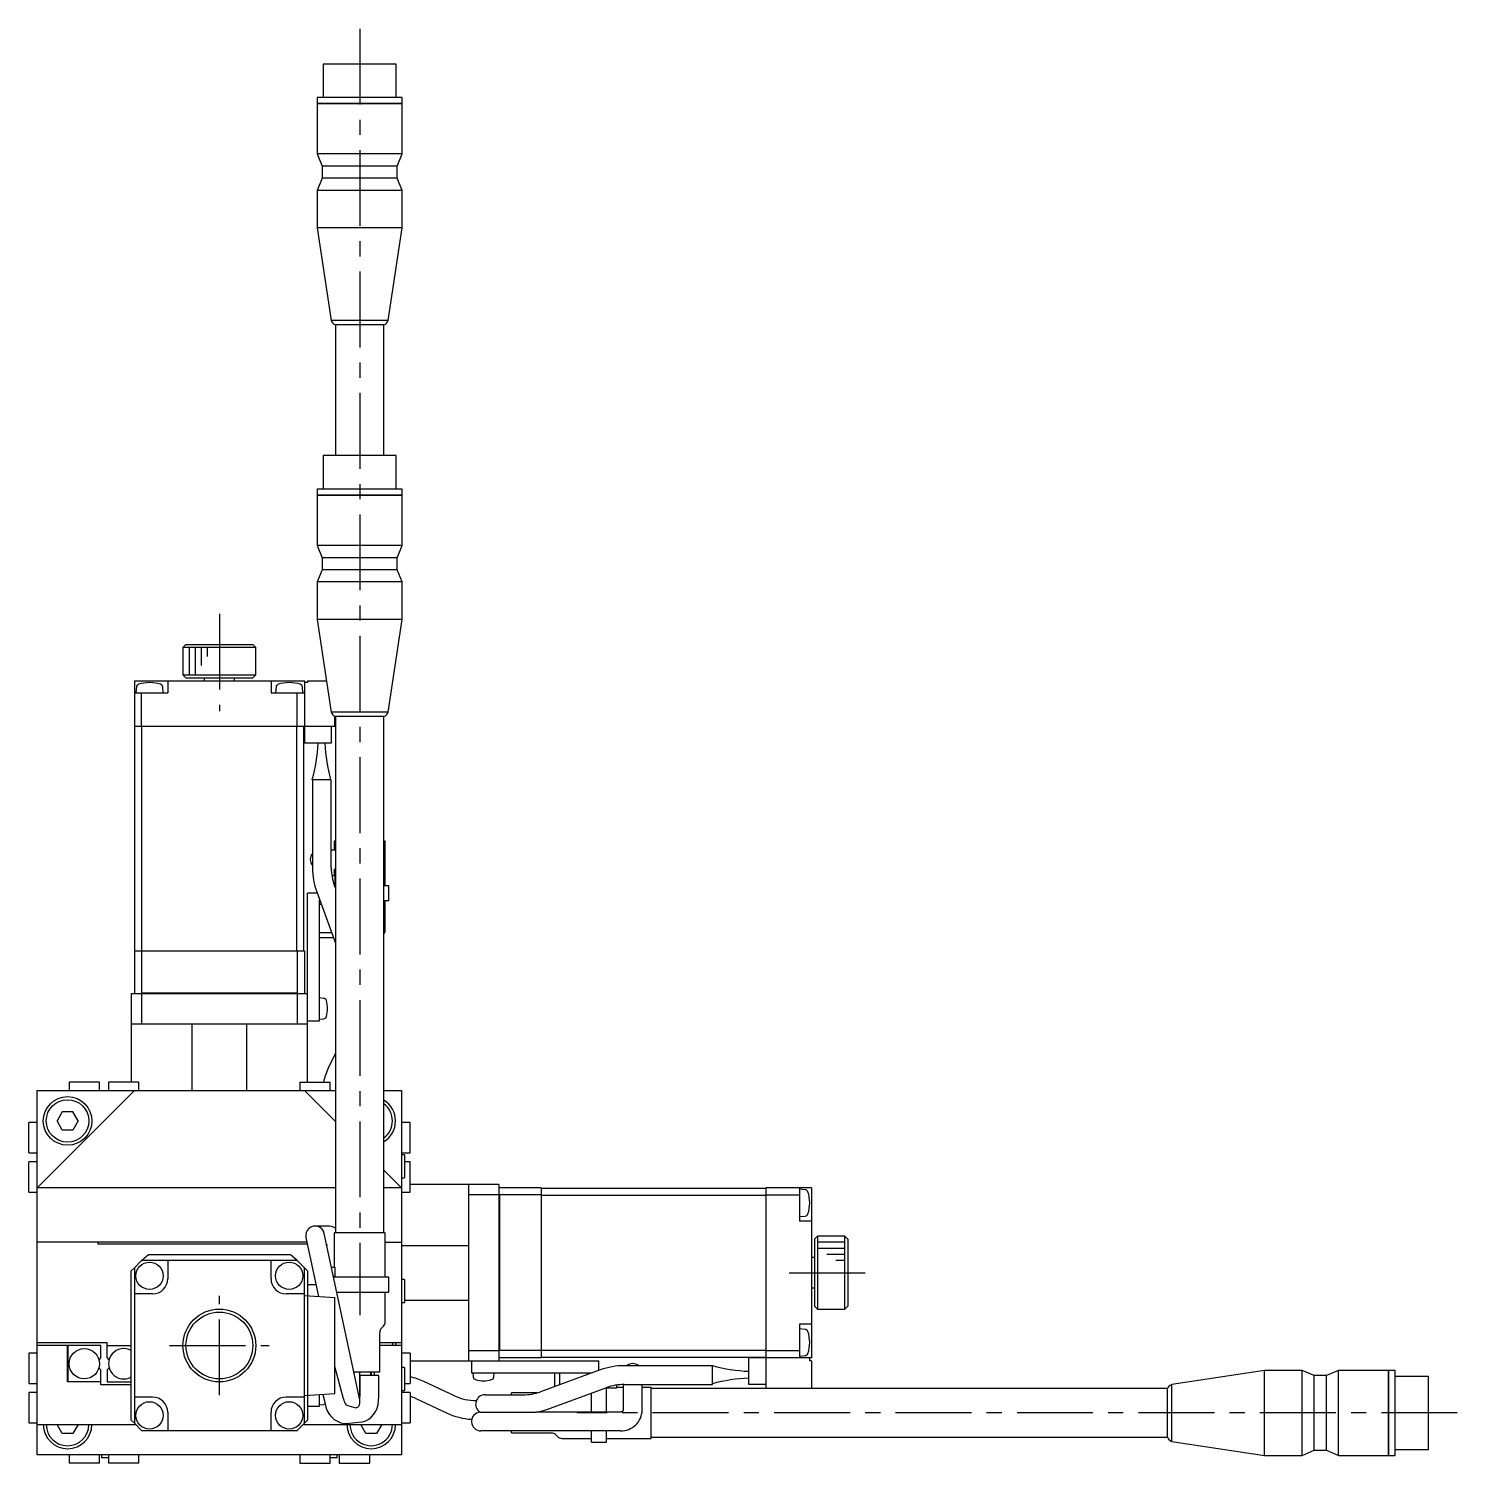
# Model space of a CAD drawing. Extents: x -587 to 419, y 17 to 772.
# Drawn here: x -336.3 to -101.1, y 535.2 to 771.6 of the extents above; entities that cross this region are included whole.
import ezdxf

# ---------------------------------------------------------------- set-up
doc = ezdxf.new("R2010")
doc.units = 0
doc.header["$LTSCALE"] = 10
doc.linetypes.add('CENTER', pattern=[2, 1.25, -0.25, 0.25, -0.25])
doc.layers.add('1', color=7, linetype='CONTINUOUS')

msp = doc.modelspace()

# ---------------------------------------------------------------- linework, layer by layer
at = {"layer": '1', "color": 4, "linetype": 'CENTER'}
for p, q in [((-281.805788, 771.554114), (-281.805788, 559.625978)), ((-304.905788, 675.187738), (-304.905788, 659.115659)), ((-211.062894, 566.639673), (-196.062894, 566.639673)), ((-304.905788, 546.439673), (-304.905788, 562.839673)), ((-313.105788, 554.639673), (-296.705788, 554.639673)), ((-101.062894, 543.539673), (-246.062894, 543.539673))]:
    msp.add_line(p, q, dxfattribs=at)
at = {"layer": '1', "color": 7, "linetype": 'CONTINUOUS'}
for p, q in [((-287.805786, 765.725461), (-287.805786, 760.22546)), ((-275.80579, 765.725461), (-287.805786, 765.725461)), ((-275.80579, 760.22546), (-275.80579, 765.725461)), ((-288.805787, 760.22546), (-288.805787, 759.225458)), ((-274.805789, 760.22546), (-288.805787, 760.22546)), ((-288.755787, 759.225458), (-288.805787, 759.175458)), ((-274.805789, 759.225458), (-288.805787, 759.225458)), ((-288.805787, 759.175458), (-288.805787, 750.918458)), ((-274.805789, 759.175458), (-288.805787, 759.175458)), ((-274.805789, 759.175458), (-274.855789, 759.225458)), ((-274.805789, 759.225458), (-274.805789, 760.22546)), ((-274.805789, 750.918458), (-274.805789, 759.175458)), ((-288.805787, 750.918458), (-287.955788, 748.918458)), ((-274.805789, 750.918458), (-288.805787, 750.918458)), ((-275.655788, 748.918458), (-274.805789, 750.918458)), ((-287.955788, 746.918458), (-288.805787, 744.918458)), ((-287.955788, 748.918458), (-287.955788, 746.918458)), ((-275.655788, 748.918458), (-287.955788, 748.918458)), ((-275.655788, 746.918458), (-287.955788, 746.918458)), ((-275.655788, 746.918458), (-275.655788, 748.918458)), ((-274.805789, 744.918458), (-275.655788, 746.918458)), ((-288.805787, 744.918458), (-288.805787, 738.725459)), ((-274.805789, 744.918458), (-288.805787, 744.918458)), ((-274.805789, 738.725459), (-274.805789, 744.918458)), ((-288.805787, 738.725459), (-286.490114, 723.491476)), ((-274.805789, 738.725459), (-288.805787, 738.725459)), ((-277.121462, 723.491476), (-274.805789, 738.725459)), ((-277.121462, 723.491476), (-286.490114, 723.491476)), ((-285.805788, 722.767803), (-285.805788, 701.225461)), ((-277.805788, 722.767803), (-285.805788, 722.767803)), ((-277.805788, 701.225461), (-277.805788, 722.767803)), ((-287.805786, 701.225461), (-287.805786, 695.72546)), ((-275.80579, 701.225461), (-287.805786, 701.225461)), ((-275.80579, 695.72546), (-275.80579, 701.225461)), ((-288.805787, 695.72546), (-288.805787, 694.725458)), ((-274.805789, 695.72546), (-288.805787, 695.72546)), ((-274.805789, 694.725458), (-274.805789, 695.72546)), ((-288.755787, 694.725458), (-288.805787, 694.675458)), ((-274.805789, 694.725458), (-288.805787, 694.725458)), ((-288.805787, 694.675458), (-288.805787, 686.418458)), ((-274.805789, 694.675458), (-288.805787, 694.675458)), ((-274.805789, 694.675458), (-274.855789, 694.725458)), ((-274.805789, 686.418458), (-274.805789, 694.675458)), ((-288.805787, 686.418458), (-287.955788, 684.418458)), ((-274.805789, 686.418458), (-288.805787, 686.418458)), ((-275.655788, 684.418458), (-274.805789, 686.418458)), ((-287.955788, 684.418458), (-287.955788, 682.418458)), ((-275.655788, 684.418458), (-287.955788, 684.418458)), ((-275.655788, 682.418458), (-275.655788, 684.418458)), ((-287.955788, 682.418458), (-288.805787, 680.418458)), ((-275.655788, 682.418458), (-287.955788, 682.418458)), ((-274.805789, 680.418458), (-275.655788, 682.418458)), ((-288.805787, 680.418458), (-288.805787, 674.225459)), ((-274.805789, 680.418458), (-288.805787, 680.418458)), ((-274.805789, 674.225459), (-274.805789, 680.418458)), ((-288.805787, 674.225459), (-286.490113, 658.991477)), ((-274.805789, 674.225459), (-288.805787, 674.225459)), ((-277.121462, 658.991477), (-274.805789, 674.225459)), ((-310.405788, 670.139673), (-310.905788, 669.639673)), ((-298.905788, 669.639673), (-310.905788, 669.639673)), ((-310.905788, 669.639673), (-310.905788, 665.139673)), ((-310.405788, 670.139673), (-299.405788, 670.139673)), ((-298.905788, 669.639673), (-299.405788, 670.139673)), ((-298.905788, 665.139673), (-298.905788, 669.639673)), ((-318.905788, 664.139673), (-290.905788, 664.139673)), ((-318.905788, 664.139673), (-318.905788, 656.639673)), ((-313.405787, 664.139673), (-313.405787, 662.139673)), ((-310.905788, 665.139673), (-298.905788, 665.139673)), ((-310.905788, 665.139673), (-310.405788, 664.639673)), ((-310.405788, 664.639673), (-299.405788, 664.639673)), ((-307.405788, 664.639673), (-307.405788, 664.139673)), ((-302.405788, 664.139673), (-302.405788, 664.639673)), ((-299.405788, 664.639673), (-298.905788, 665.139673)), ((-296.405788, 664.139673), (-296.405788, 662.139673)), ((-290.905788, 664.139673), (-290.905788, 653.839673)), ((-290.405788, 664.139673), (-287.272676, 664.139673)), ((-290.405788, 664.139673), (-290.405788, 663.839673)), ((-318.905787, 662.139673), (-313.405787, 662.139673)), ((-318.569587, 663.124952), (-318.655787, 662.139673)), ((-317.705787, 656.639673), (-317.705787, 662.139673)), ((-314.155787, 662.139673), (-314.241988, 663.124952)), ((-296.405787, 662.139673), (-290.905787, 662.139673)), ((-295.569587, 663.124952), (-295.655787, 662.139673)), ((-292.105787, 656.639673), (-292.105787, 662.139673)), ((-291.155787, 662.139673), (-291.241988, 663.124952)), ((-290.405788, 663.839673), (-290.905788, 663.839673)), ((-277.121462, 658.991477), (-286.490113, 658.991477)), ((-285.905788, 656.639673), (-285.905788, 658.303764)), ((-285.805788, 658.267803), (-285.805788, 573.225459)), ((-277.805788, 658.267803), (-285.805788, 658.267803)), ((-277.805788, 573.225459), (-277.805788, 658.267803)), ((-318.905788, 656.639673), (-285.905788, 656.639673)), ((-318.805788, 619.639673), (-318.805788, 656.639673)), ((-317.664366, 619.639673), (-317.664366, 656.639673)), ((-292.147209, 619.639673), (-292.147209, 656.639673)), ((-291.005787, 619.639673), (-291.005787, 656.639673)), ((-286.505788, 656.639673), (-286.505788, 653.839673)), ((-286.505788, 653.839673), (-290.905788, 653.839673)), ((-286.480788, 647.839673), (-289.605788, 647.839673)), ((-289.580788, 647.839673), (-289.580788, 633.302943)), ((-286.480788, 633.302943), (-286.480788, 647.839673)), ((-285.805788, 636.252751), (-286.480788, 636.252751)), ((-285.805788, 637.725459), (-286.005788, 637.725459)), ((-286.005788, 637.725459), (-286.005788, 636.252751)), ((-277.605788, 637.725459), (-277.805788, 637.725459)), ((-277.605788, 630.389673), (-277.605788, 637.725459)), ((-286.385825, 632.039673), (-285.905788, 632.039673)), ((-286.005788, 633.152751), (-286.005788, 632.039673)), ((-285.905788, 632.039673), (-285.905788, 630.389673)), ((-288.806735, 629.139673), (-290.405788, 629.139673)), ((-290.405788, 598.039673), (-290.405788, 629.139673)), ((-288.884238, 629.35261), (-285.805788, 620.894639)), ((-286.016202, 630.539673), (-285.905788, 630.539673)), ((-285.975788, 630.539673), (-285.975788, 630.425535)), ((-285.805788, 629.958433), (-285.97119, 630.412872)), ((-285.805788, 630.389673), (-285.962746, 630.389673)), ((-277.005788, 630.389673), (-277.805788, 630.389673)), ((-277.005788, 627.889673), (-277.005788, 630.389673)), ((-288.405788, 608.139673), (-288.405788, 628.03808)), ((-288.405788, 627.739673), (-288.297176, 627.739673)), ((-288.405788, 627.324352), (-288.146012, 627.324352)), ((-277.005788, 627.889673), (-277.805788, 627.889673)), ((-277.605788, 623.039673), (-277.605788, 627.889673)), ((-288.405788, 622.656918), (-286.447205, 622.656918)), ((-288.405788, 621.839673), (-286.149752, 621.839673)), ((-318.905788, 619.639673), (-318.905788, 612.639673)), ((-318.905787, 619.639673), (-290.905787, 619.639673)), ((-317.705787, 619.639673), (-317.705787, 612.739673)), ((-292.105787, 619.639673), (-292.105787, 612.739673)), ((-290.905787, 619.639673), (-290.905787, 612.639673)), ((-319.405788, 612.639673), (-319.405788, 598.039673)), ((-319.405787, 612.639673), (-290.405787, 612.639673)), ((-317.805787, 612.639673), (-317.705787, 612.739673)), ((-317.75102, 612.639673), (-317.75102, 607.639673)), ((-317.705787, 612.739673), (-292.105787, 612.739673)), ((-292.105787, 612.739673), (-292.005787, 612.639673)), ((-292.060555, 607.639673), (-292.060555, 612.639673)), ((-287.723, 611.829937), (-288.405788, 611.889673)), ((-319.405788, 607.639673), (-290.405787, 607.639673)), ((-309.405788, 596.639673), (-309.405788, 607.639673)), ((-300.405788, 596.639673), (-300.405788, 607.639673)), ((-290.405788, 608.139673), (-288.405788, 608.139673)), ((-288.405788, 608.389673), (-287.723, 608.449409)), ((-285.805788, 602.808441), (-286.973643, 600.303967)), ((-324.655788, 598.039673), (-329.655788, 598.039673)), ((-329.655788, 598.039673), (-329.655788, 596.639673)), ((-324.655788, 596.639673), (-324.655788, 598.039673)), ((-318.155788, 598.039673), (-323.155788, 598.039673)), ((-323.155788, 598.039673), (-323.155788, 596.639673)), ((-318.155788, 596.639673), (-318.155788, 598.039673)), ((-291.655788, 598.039673), (-286.655788, 598.039673)), ((-291.655788, 598.039673), (-291.655788, 596.639673)), ((-286.655788, 596.639673), (-286.655788, 598.039673)), ((-334.905788, 580.639673), (-318.905788, 596.639673)), ((-334.905788, 596.639673), (-285.805788, 596.639673)), ((-334.905788, 536.639673), (-334.905788, 596.639673)), ((-290.905788, 596.639673), (-285.805788, 591.539673)), ((-277.805788, 596.639673), (-274.905788, 596.639673)), ((-274.905788, 596.639673), (-274.905788, 536.639673)), ((-334.905788, 591.389673), (-336.305788, 591.389673)), ((-336.305788, 586.389673), (-336.305788, 591.389673)), ((-330.771813, 593.139673), (-331.637839, 591.639673)), ((-330.771813, 590.139673), (-331.637839, 591.639673)), ((-329.039762, 593.139673), (-330.771813, 593.139673)), ((-328.173737, 591.639673), (-329.039762, 593.139673)), ((-328.173737, 591.639673), (-329.039762, 590.139673)), ((-273.505788, 591.389673), (-274.905788, 591.389673)), ((-273.505788, 586.389673), (-273.505788, 591.389673)), ((-329.039762, 590.139673), (-330.771813, 590.139673)), ((-336.305788, 586.389673), (-334.905788, 586.389673)), ((-274.905788, 586.389673), (-273.505788, 586.389673)), ((-336.305788, 579.889673), (-336.305788, 584.889673)), ((-334.905788, 584.889673), (-336.305788, 584.889673)), ((-274.405788, 586.039673), (-274.905788, 586.039673)), ((-274.405788, 586.039673), (-274.405788, 582.239673)), ((-273.505788, 584.889673), (-274.405788, 584.889673)), ((-273.505788, 579.889673), (-273.505788, 584.889673)), ((-277.805788, 583.539673), (-274.905788, 580.639673)), ((-274.905788, 582.239673), (-274.405788, 582.239673)), ((-336.305788, 579.889673), (-334.905788, 579.889673)), ((-285.805788, 580.639673), (-334.905788, 580.639673)), ((-274.905788, 580.639673), (-277.805788, 580.639673)), ((-274.905788, 579.889673), (-273.505788, 579.889673)), ((-258.905788, 581.139673), (-273.505788, 581.139673)), ((-263.905788, 581.139673), (-263.905788, 552.139673)), ((-258.905788, 579.484905), (-263.905788, 579.484905)), ((-258.905788, 581.139673), (-258.905788, 552.139673)), ((-251.905788, 580.639673), (-258.905788, 580.639673)), ((-258.905788, 579.539672), (-258.805788, 579.439672)), ((-251.905788, 579.439672), (-258.805788, 579.439672)), ((-258.805788, 579.439672), (-258.805788, 553.839672)), ((-251.905788, 580.639672), (-251.905788, 552.639672)), ((-251.905788, 580.539673), (-214.905788, 580.539673)), ((-251.905788, 579.398251), (-214.905788, 579.398251)), ((-207.405788, 580.639673), (-214.905788, 580.639673)), ((-214.905788, 580.639673), (-214.905788, 547.639673)), ((-214.905788, 579.439672), (-209.405788, 579.439672)), ((-209.405788, 580.639672), (-209.405788, 575.139672)), ((-208.420508, 580.303472), (-209.405788, 580.389673)), ((-207.405788, 580.639673), (-207.405788, 552.639673)), ((-287.087758, 574.319975), (-289.141949, 574.319975)), ((-209.405788, 575.889673), (-208.420508, 575.975873)), ((-207.405788, 575.139672), (-209.405788, 575.139672)), ((-290.658078, 572.447712), (-288.592064, 562.727882)), ((-281.804295, 545.704105), (-287.62582, 573.092238)), ((-286.005788, 573.225459), (-286.005788, 567.539673)), ((-277.605788, 573.225459), (-286.005788, 573.225459)), ((-277.605788, 565.889673), (-277.605788, 573.225459)), ((-206.405788, 572.639673), (-206.905788, 572.139673)), ((-206.905788, 572.139673), (-206.905788, 561.139673)), ((-206.405788, 572.639673), (-206.405788, 560.639673)), ((-201.905788, 572.639673), (-206.405788, 572.639673)), ((-201.905788, 560.639673), (-201.905788, 572.639673)), ((-201.405788, 572.139673), (-201.905788, 572.639673)), ((-201.405788, 572.139673), (-201.405788, 561.139673)), ((-290.486324, 571.639673), (-334.905788, 571.639673)), ((-324.905788, 571.639673), (-324.905788, 571.339673)), ((-290.422557, 571.339673), (-324.905788, 571.339673)), ((-317.705788, 568.639673), (-316.567692, 569.639673)), ((-316.567692, 569.639673), (-293.243884, 569.639673)), ((-292.105788, 568.639673), (-293.243884, 569.639673)), ((-287.227858, 571.219975), (-287.087758, 571.219975)), ((-277.605788, 571.639673), (-274.905788, 571.639673)), ((-274.905788, 571.139673), (-263.905788, 571.139673)), ((-319.405788, 566.917702), (-318.905788, 567.439673)), ((-317.705788, 568.639673), (-318.905788, 567.439673)), ((-318.905788, 567.439673), (-318.905788, 541.839673)), ((-292.105788, 568.639673), (-317.705788, 568.639673)), ((-313.405788, 568.639673), (-313.405788, 565.639673)), ((-296.405788, 565.639673), (-296.405788, 568.639673)), ((-290.905788, 567.439673), (-292.105788, 568.639673)), ((-290.405788, 566.917702), (-290.905788, 567.439673)), ((-290.905788, 541.839673), (-290.905788, 567.439673)), ((-286.445586, 567.539673), (-285.905788, 567.539673)), ((-285.905788, 567.539673), (-285.905788, 565.889673)), ((-206.905788, 569.139673), (-207.405788, 569.139673)), ((-319.405788, 542.361644), (-319.405788, 566.917702)), ((-290.405788, 566.917702), (-290.405788, 542.361644)), ((-286.126751, 566.039673), (-285.905788, 566.039673)), ((-277.005788, 565.889673), (-286.094868, 565.889673)), ((-285.975788, 566.039673), (-285.975788, 565.889673)), ((-277.005788, 563.389673), (-277.005788, 565.889673)), ((-274.405788, 565.539673), (-274.905788, 565.539673)), ((-274.405788, 565.539673), (-274.405788, 561.739673)), ((-315.905788, 563.139673), (-318.905788, 563.139673)), ((-290.905788, 563.139673), (-293.905788, 563.139673)), ((-290.905788, 562.889673), (-285.905788, 562.540043)), ((-288.998428, 564.639673), (-290.405788, 564.639673)), ((-285.905788, 546.739307), (-285.905788, 562.540039)), ((-277.005788, 563.389673), (-285.563476, 563.389673)), ((-277.605788, 558.539673), (-277.605788, 563.389673)), ((-207.405788, 564.139673), (-206.905788, 564.139673)), ((-274.905788, 561.739673), (-274.405788, 561.739673)), ((-274.405788, 562.139673), (-263.905788, 562.139673)), ((-206.905788, 561.139673), (-206.405788, 560.639673)), ((-206.405788, 560.639673), (-201.905788, 560.639673)), ((-201.905788, 560.639673), (-201.405788, 561.139673)), ((-278.212895, 557.518353), (-277.898681, 557.832566)), ((-207.405788, 558.139673), (-209.405788, 558.139673)), ((-209.405788, 558.139672), (-209.405788, 552.639672)), ((-278.505788, 550.225459), (-278.505788, 556.811246)), ((-208.420508, 557.303472), (-209.405788, 557.389673)), ((-336.305788, 553.389673), (-336.305788, 548.389673)), ((-334.905788, 553.389673), (-336.305788, 553.389673)), ((-334.905788, 555.139673), (-323.405788, 555.139673)), ((-324.405788, 554.639673), (-334.905788, 554.639673)), ((-329.905788, 548.639673), (-329.905788, 554.639673)), ((-329.855788, 554.639673), (-329.855788, 548.689673)), ((-324.405788, 552.642275), (-324.405788, 554.639673)), ((-323.405788, 552.642275), (-323.405788, 555.139673)), ((-323.405788, 554.639673), (-319.405788, 554.639673)), ((-319.405788, 554.589673), (-323.405788, 554.589673)), ((-278.505788, 555.139673), (-274.905788, 555.139673)), ((-274.905788, 554.639673), (-278.505788, 554.639673)), ((-276.405788, 555.139673), (-276.405788, 554.639673)), ((-275.905788, 555.139673), (-275.905788, 554.639673)), ((-273.505788, 553.389673), (-274.905788, 553.389673)), ((-273.505788, 553.389673), (-273.505788, 548.389673)), ((-263.905788, 553.79444), (-258.905788, 553.79444)), ((-258.805788, 553.839672), (-258.905788, 553.739672)), ((-251.905788, 553.839672), (-258.805788, 553.839672)), ((-251.905788, 553.881094), (-214.905788, 553.881094)), ((-214.905788, 553.839672), (-209.405788, 553.839672)), ((-209.405788, 552.889673), (-208.420508, 552.975873)), ((-324.405788, 552.642275), (-324.745323, 552.30274)), ((-324.405788, 550.637071), (-324.745323, 550.976606)), ((-324.405788, 548.139673), (-324.405788, 550.637071)), ((-323.066253, 552.30274), (-323.405788, 552.642275)), ((-323.066253, 550.976606), (-323.405788, 550.637071)), ((-323.405788, 550.637071), (-323.405788, 548.639673)), ((-284.480147, 545.884423), (-285.905788, 551.204985)), ((-274.405788, 551.039673), (-274.905788, 551.039673)), ((-274.405788, 551.039673), (-274.405788, 547.239673)), ((-273.505788, 552.139673), (-242.405788, 552.139673)), ((-263.405788, 552.139673), (-263.405788, 550.139673)), ((-251.905788, 552.639672), (-258.905788, 552.639672)), ((-242.192851, 550.618123), (-252.034684, 547.035988)), ((-251.905788, 552.739672), (-214.905788, 552.739672)), ((-242.405788, 550.54062), (-242.405788, 552.139673)), ((-223.705788, 551.314673), (-238.242518, 551.314673)), ((-223.705788, 548.214673), (-223.705788, 551.339673)), ((-217.705788, 548.239673), (-217.705788, 552.639673)), ((-207.405788, 552.639673), (-217.705788, 552.639673)), ((-207.705788, 552.139673), (-207.705788, 552.639673)), ((-207.405788, 552.139673), (-207.705788, 552.139673)), ((-207.405788, 552.139673), (-207.405788, 547.639673)), ((-336.305788, 548.389673), (-334.905788, 548.389673)), ((-329.855788, 548.689673), (-329.905788, 548.639673)), ((-324.405788, 548.639673), (-329.905788, 548.639673)), ((-329.855788, 548.689673), (-324.405788, 548.689673)), ((-323.405788, 548.639673), (-319.405788, 548.639673)), ((-278.505788, 550.225459), (-282.765336, 550.225459)), ((-281.770422, 545.381842), (-281.770422, 550.225459)), ((-281.770422, 548.689673), (-281.755788, 548.689673)), ((-281.755788, 548.639673), (-281.770422, 548.639673)), ((-278.655788, 549.725459), (-281.755788, 549.725459)), ((-281.755788, 549.725459), (-281.755788, 546.590984)), ((-279.955788, 549.725459), (-279.955788, 550.225459)), ((-279.905788, 550.225459), (-279.905788, 549.725459)), ((-279.405788, 550.225459), (-279.405788, 549.725459)), ((-278.655788, 546.590984), (-278.655788, 549.725459)), ((-274.405788, 548.389673), (-273.505788, 548.389673)), ((-266.196888, 546.35519), (-271.241493, 548.707528)), ((-263.405788, 550.139673), (-243.50738, 550.139673)), ((-263.155788, 550.139673), (-263.096052, 549.456885)), ((-259.715524, 549.456885), (-259.655788, 550.139673)), ((-249.705788, 550.139673), (-249.705788, 547.883637)), ((-248.888543, 550.139673), (-248.888543, 548.18109)), ((-244.221109, 550.139673), (-244.221109, 549.879897)), ((-243.805788, 550.139673), (-243.805788, 550.031061)), ((-132.820001, 550.539672), (-148.053984, 548.223999)), ((-126.627002, 550.539672), (-132.820001, 550.539672)), ((-132.820001, 536.539674), (-132.820001, 550.539672)), ((-124.627002, 549.689673), (-126.627002, 550.539672)), ((-126.627002, 536.539674), (-126.627002, 550.539672)), ((-122.627002, 549.689673), (-124.627002, 549.689673)), ((-124.627002, 537.389673), (-124.627002, 549.689673)), ((-120.627002, 550.539672), (-122.627002, 549.689673)), ((-122.627002, 537.389673), (-122.627002, 549.689673)), ((-112.370002, 550.539672), (-120.627002, 550.539672)), ((-120.627002, 536.539674), (-120.627002, 550.539672)), ((-112.320002, 550.489672), (-112.370002, 550.539672)), ((-112.370002, 536.539674), (-112.370002, 550.539672)), ((-111.32, 550.539672), (-112.320002, 550.539672)), ((-112.320002, 536.539674), (-112.320002, 550.539672)), ((-111.32, 536.539674), (-111.32, 550.539672)), ((-105.819999, 549.539671), (-111.32, 549.539671)), ((-105.819999, 537.539675), (-105.819999, 549.539671)), ((-334.905788, 546.889673), (-336.305788, 546.889673)), ((-336.305788, 546.889673), (-336.305788, 541.889673)), ((-319.405788, 548.139673), (-324.405788, 548.139673)), ((-315.905788, 546.139673), (-318.905788, 546.139673)), ((-290.905788, 546.139673), (-293.905788, 546.139673)), ((-290.905788, 546.389673), (-285.905788, 546.739307)), ((-288.405788, 544.639673), (-288.405788, 546.56449)), ((-287.881549, 546.601148), (-287.474517, 545.082083)), ((-281.755788, 546.590984), (-281.770281, 546.219997)), ((-274.905788, 547.239673), (-274.405788, 547.239673)), ((-273.505788, 546.889673), (-274.905788, 546.889673)), ((-273.505788, 546.889673), (-273.505788, 541.889673)), ((-272.55161, 545.897974), (-267.507004, 543.545636)), ((-261.161484, 546.526391), (-254.924754, 546.526391)), ((-252.64521, 546.839673), (-256.820001, 546.839673)), ((-256.820001, 546.526391), (-256.820001, 546.839673)), ((-250.974422, 544.122941), (-241.132588, 547.705075)), ((-243.655788, 543.684105), (-243.655788, 546.786706)), ((-241.155788, 543.684105), (-241.155788, 547.696631)), ((-239.505788, 547.639673), (-241.155788, 547.639673)), ((-241.005788, 547.709673), (-241.119925, 547.709673)), ((-241.005788, 547.750087), (-241.005788, 547.639673)), ((-239.505788, 548.11971), (-239.505788, 547.639673)), ((-238.39271, 547.739673), (-239.505788, 547.739673)), ((-238.39271, 548.213338), (-238.39271, 544.01349)), ((-238.242518, 548.214673), (-223.705788, 548.214673)), ((-235.29271, 544.01349), (-235.29271, 548.214673)), ((-233.820001, 547.739673), (-235.29271, 547.739673)), ((-233.820001, 539.339673), (-233.820001, 547.739673)), ((-148.777658, 547.539673), (-233.820001, 547.539673)), ((-214.905788, 548.239673), (-217.705788, 548.239673)), ((-214.905788, 547.639673), (-207.405788, 547.639673)), ((-148.777658, 539.539673), (-148.777658, 547.539673)), ((-148.053984, 538.855347), (-148.053984, 548.223999)), ((-313.405788, 543.639673), (-313.405788, 540.639673)), ((-296.405788, 540.639673), (-296.405788, 543.639673)), ((-290.405788, 544.639673), (-288.405788, 544.639673)), ((-288.405788, 544.889673), (-287.723, 544.949409)), ((-283.949648, 544.784326), (-284.01957, 544.859838)), ((-283.933336, 544.830478), (-284.0101, 544.848313)), ((-282.349757, 544.39398), (-282.460129, 544.388604)), ((-282.213696, 544.425923), (-282.349757, 544.39398)), ((-282.120674, 544.470811), (-282.213696, 544.425923)), ((-282.039851, 544.533883), (-282.120674, 544.470811)), ((-281.959632, 544.639717), (-282.039851, 544.533883)), ((-281.710093, 545.136905), (-281.791175, 545.129045)), ((-262.595993, 545.56349), (-262.625763, 545.56349)), ((-262.004432, 543.675645), (-261.975918, 543.67837)), ((-261.975918, 543.67837), (-259.84271, 543.655425)), ((-259.84271, 543.655425), (-259.161484, 543.642088)), ((-259.161484, 543.642088), (-254.924754, 543.642088)), ((-254.924754, 543.642088), (-252.80767, 543.684105)), ((-238.84271, 543.684105), (-252.80777, 543.684105)), ((-238.837513, 543.684128), (-238.84271, 543.684105)), ((-238.821211, 543.684505), (-238.837513, 543.684128)), ((-238.803979, 543.685404), (-238.821211, 543.684505)), ((-238.786759, 543.686821), (-238.803979, 543.685404)), ((-238.769565, 543.688758), (-238.786759, 543.686821)), ((-238.752411, 543.691219), (-238.769565, 543.688758)), ((-238.735312, 543.694208), (-238.752411, 543.691219)), ((-238.718281, 543.697729), (-238.735312, 543.694208)), ((-238.701335, 543.701788), (-238.718281, 543.697729)), ((-238.684487, 543.706389), (-238.701335, 543.701788)), ((-238.667753, 543.711541), (-238.684487, 543.706389)), ((-238.651149, 543.717252), (-238.667753, 543.711541)), ((-238.634691, 543.72353), (-238.651149, 543.717252)), ((-238.618397, 543.730386), (-238.634691, 543.72353)), ((-238.602283, 543.737834), (-238.618397, 543.730386)), ((-238.586369, 543.745888), (-238.602283, 543.737834)), ((-238.570674, 543.754566), (-238.586369, 543.745888)), ((-238.555219, 543.76389), (-238.570674, 543.754566)), ((-238.540025, 543.773887), (-238.555219, 543.76389)), ((-238.525115, 543.784589), (-238.540025, 543.773887)), ((-238.510516, 543.796038), (-238.525115, 543.784589)), ((-238.496254, 543.808288), (-238.510516, 543.796038)), ((-238.482405, 543.821366), (-238.496254, 543.808288)), ((-238.470389, 543.833837), (-238.482405, 543.821366)), ((-238.458824, 543.847037), (-238.470389, 543.833837)), ((-238.447755, 543.861038), (-238.458824, 543.847037)), ((-238.437234, 543.875938), (-238.447755, 543.861038)), ((-238.427326, 543.89188), (-238.437234, 543.875938)), ((-238.41812, 543.909075), (-238.427326, 543.89188)), ((-238.409748, 543.927854), (-238.41812, 543.909075)), ((-238.402427, 543.948748), (-238.409748, 543.927854)), ((-238.396564, 543.972692), (-238.402427, 543.948748)), ((-238.393046, 544.001448), (-238.396564, 543.972692)), ((-238.39271, 544.01349), (-238.393046, 544.001448)), ((-336.305788, 541.889673), (-334.905788, 541.889673)), ((-334.905788, 541.639673), (-318.762194, 541.639673)), ((-330.771813, 540.139673), (-331.637839, 541.639673)), ((-328.173737, 541.639673), (-329.039762, 540.139673)), ((-318.905788, 541.839673), (-319.405788, 542.361644)), ((-318.905788, 541.839673), (-317.705788, 540.639673)), ((-292.105788, 540.639673), (-290.905788, 541.839673)), ((-291.049381, 541.639673), (-274.905788, 541.639673)), ((-290.905788, 541.839673), (-290.405788, 542.361644)), ((-284.2934, 541.780397), (-284.163828, 541.785444)), ((-284.163828, 541.785444), (-284.10006, 541.790703)), ((-284.10006, 541.790703), (-281.410996, 542.051367)), ((-280.771813, 540.139673), (-281.637839, 541.639673)), ((-281.410996, 542.051367), (-281.388441, 542.05367)), ((-278.173737, 541.639673), (-279.039762, 540.139673)), ((-274.905788, 541.889673), (-273.505788, 541.889673)), ((-329.039762, 540.139673), (-330.771813, 540.139673)), ((-317.75102, 540.639673), (-292.060555, 540.639673)), ((-279.039762, 540.139673), (-280.771813, 540.139673)), ((-238.84271, 540.584105), (-261.84271, 540.584105)), ((-256.820001, 540.239673), (-256.820001, 540.584105)), ((-256.820001, 540.239673), (-250.234215, 540.239673)), ((-249.527108, 539.94678), (-249.212895, 539.632566)), ((-248.505788, 539.339673), (-243.655788, 539.339673)), ((-243.655788, 538.739673), (-243.655788, 540.584105)), ((-241.155788, 538.739673), (-241.155788, 540.584105)), ((-241.155788, 539.339673), (-233.820001, 539.339673)), ((-233.820001, 539.539673), (-148.777658, 539.539673)), ((-148.053984, 538.855347), (-132.820001, 536.539674)), ((-274.905788, 536.639673), (-334.905788, 536.639673)), ((-329.655788, 536.639673), (-329.655788, 535.239673)), ((-324.655788, 535.239673), (-324.655788, 536.639673)), ((-324.305788, 536.639673), (-324.305788, 536.139673)), ((-323.155788, 536.639673), (-323.155788, 535.239673)), ((-318.155788, 535.239673), (-318.155788, 536.639673)), ((-291.655788, 536.639673), (-291.655788, 535.239673)), ((-286.655788, 535.239673), (-286.655788, 536.639673)), ((-285.505788, 536.139673), (-285.505788, 536.639673)), ((-285.155788, 536.639673), (-285.155788, 535.239673)), ((-280.155788, 535.239673), (-280.155788, 536.639673)), ((-243.655788, 538.739673), (-241.155788, 538.739673)), ((-132.820001, 536.539674), (-126.627002, 536.539674)), ((-126.627002, 536.539674), (-124.627002, 537.389673)), ((-124.627002, 537.389673), (-122.627002, 537.389673)), ((-122.627002, 537.389673), (-120.627002, 536.539674)), ((-120.627002, 536.539674), (-112.370002, 536.539674)), ((-112.370002, 536.539674), (-112.320002, 536.589674)), ((-112.320002, 536.539674), (-111.32, 536.539674)), ((-111.32, 537.539675), (-105.819999, 537.539675)), ((-324.655788, 535.239673), (-329.655788, 535.239673)), ((-323.155788, 536.139673), (-324.305788, 536.139673)), ((-318.155788, 535.239673), (-323.155788, 535.239673)), ((-291.655788, 535.239673), (-286.655788, 535.239673)), ((-285.505788, 536.139673), (-286.655788, 536.139673)), ((-285.155788, 535.239673), (-280.155788, 535.239673))]:
    msp.add_line(p, q, dxfattribs=at)
at = {"layer": '1', "color": 9, "linetype": 'CONTINUOUS'}
for p, q in [((-309.905788, 669.639673), (-309.905788, 665.139673)), ((-308.905788, 669.639673), (-308.905788, 665.139673)), ((-307.905788, 669.639673), (-307.905788, 666.639673)), ((-306.905788, 669.639673), (-306.905788, 668.139673)), ((-201.905788, 571.639673), (-206.405788, 571.639673)), ((-201.905788, 570.639673), (-206.405788, 570.639673)), ((-201.905788, 569.639673), (-204.905788, 569.639673)), ((-201.905788, 568.639673), (-203.405788, 568.639673))]:
    msp.add_line(p, q, dxfattribs=at)
at = {"layer": '1', "color": 7, "linetype": 'CONTINUOUS'}
for centre, radius in [((-329.905788, 591.639673), 4), ((-329.905788, 591.639673), 3.5), ((-316.405788, 566.139673), 2.25), ((-293.405788, 566.139673), 2.25), ((-304.905788, 554.639673), 6), ((-304.905788, 554.639673), 5.5), ((-327.155788, 551.639673), 2.5), ((-316.405788, 543.139673), 2.25), ((-293.405788, 543.139673), 2.25)]:
    msp.add_circle(centre, radius, dxfattribs=at)
for centre, radius, start, end in [((-285.517871, 723.72546), 1.000002, 193.531698, 253.266744), ((-278.093705, 723.72546), 1.000002, 286.733256, 346.468302), ((-318.071489, 663.081375), 0.5, 107.629155, 175), ((-316.405787, 657.839673), 6, 72.370845, 107.629155), ((-314.740086, 663.081375), 0.5, 5, 72.370845), ((-295.071489, 663.081375), 0.5, 107.629155, 175), ((-293.405787, 657.839673), 6, 72.370845, 107.629155), ((-291.740086, 663.081375), 0.5, 5, 72.370845), ((-285.517871, 659.22546), 1.000002, 193.531698, 253.266744), ((-278.093705, 659.22546), 1.000002, 286.733256, 346.468302), ((-315.54485, 654.986745), 26.905679, 344.595352, 357.556563), ((-258.967451, 655.253575), 28.615444, 182.832164, 195.015921), ((-288.387607, 634.702751), 1.55, 140.335372, 219.664628), ((-278.030788, 633.302943), 11.55, 180, 200), ((-278.030788, 633.302943), 8.45, 180, 200), ((-278.605788, 623.039673), 1, 323.130112, 0), ((-287.766578, 611.331839), 0.5, 15.362549, 85), ((-292.105788, 610.139673), 5, 344.637451, 15.362549), ((-287.766578, 608.947506), 0.5, 275, 344.637451), ((-276.505788, 595.422726), 11.55, 155, 166.904461), ((-279.905788, 591.639673), 4, 301.668242, 58.331758), ((-279.905788, 591.639673), 3.5, 306.869896, 53.130104), ((-208.464086, 579.805374), 0.5, 17.629155, 85), ((-213.705788, 578.139673), 6, 342.370845, 17.629155), ((-289.141949, 572.769975), 1.55, 12, 192), ((-287.045599, 572.028464), 2.291899, 57.239931, 91.053999), ((-208.464086, 576.473971), 0.5, 275, 342.370845), ((-315.905788, 565.639673), 2.5, 270, 0), ((-293.905788, 565.639673), 2.5, 180, 270), ((-278.605788, 558.539673), 1, 315, 0), ((-277.505788, 556.811246), 1, 135, 180), ((-208.464086, 556.805374), 0.5, 17.629155, 85), ((-213.705788, 555.139673), 6, 342.370845, 17.629155), ((-320.655788, 551.639673), 2.5, 60, 300), ((-208.464086, 553.473971), 0.5, 275, 342.370845), ((-238.242518, 539.764673), 11.55, 90, 110), ((-236.84271, 550.121492), 1.55, 50.335372, 129.664628), ((-216.558716, 577.278735), 26.905679, 254.595352, 267.556563), ((-276.122734, 538.239673), 11.55, 65, 76.904461), ((-262.597954, 549.500463), 0.5, 185, 254.637451), ((-261.405788, 553.839673), 5, 254.637451, 285.362549), ((-260.213621, 549.500463), 0.5, 285.362549, 355), ((-216.291886, 520.701336), 28.615444, 92.832164, 105.015921), ((-315.905788, 543.639673), 2.5, 0, 90), ((-293.905788, 543.639673), 2.5, 90, 180), ((-286.346197, 546.584375), 7.690412, 352.01026972, 0.04923593), ((-276.122734, 538.239673), 8.45, 65, 71.958976), ((-262.625763, 554.01349), 8.45, 245, 270), ((-261.161484, 544.976391), 1.55, 90, 237.054765), ((-254.924754, 554.976391), 8.45, 270, 290), ((-238.242518, 539.764673), 8.45, 90, 110), ((-147.82, 547.251756), 1.000002, 103.531698, 163.266744), ((-287.766578, 545.447506), 0.5, 275, 307.090574), ((-283.774984, 545.4632), 3.719112, 185.8817291, 261.98731041), ((-281.617321, 546.555523), 2.940433, 193.19298571, 215.21727184), ((-280.353304, 554.089525), 9.927063, 248.86089127, 257.74690729), ((-283.320422, 545.381842), 1.55, 331.393545, 12), ((-282.204188, 545.43133), 3.47477, 283.57764882, 1.38706722), ((-262.625763, 554.01349), 11.55, 245, 266.394235), ((-261.84271, 542.134105), 1.55, 94.930115, 270), ((-254.924754, 554.976391), 11.55, 282.126254, 290), ((-238.78075, 544.072087), 3.488533, 268.982322, 359.037553), ((-329.905788, 541.639673), 4, 180, 0), ((-329.905788, 541.639673), 3.5, 180, 0), ((-279.905788, 541.639673), 4, 180, 0), ((-279.905788, 541.639673), 3.5, 180, 0.000001), ((-250.234215, 539.239673), 1, 45, 90), ((-248.505788, 540.339673), 1, 225, 270), ((-147.82, 539.82759), 1.000002, 196.733256, 256.468302)]:
    msp.add_arc(centre, radius, start, end, dxfattribs=at)

doc.saveas('drawing.dxf')
